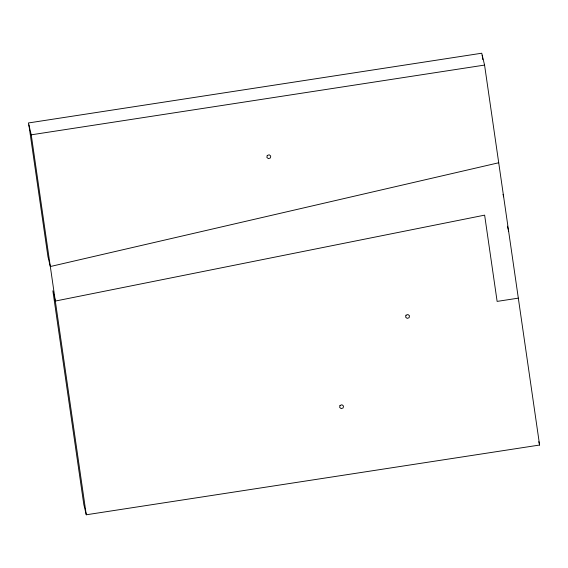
<?xml version="1.0" encoding="UTF-8"?>
<svg xmlns="http://www.w3.org/2000/svg" width="568" height="568" viewBox="0 0 568 568"><rect width="100%" height="100%" fill="white"/><g stroke="black" fill="none" stroke-linecap="round" stroke-linejoin="round"><path stroke-width="0.85" d="M498.718 162.76L50.318 266.534L47.953 256.679L28.876 124.946M55.323 301.061L484.632 215.144L497.128 301.402L518.328 298.143M484.568 65.079L481.721 53.222L28.4 122.965L31.247 134.822L484.568 65.079L539.6 445.035L86.279 514.778L83.808 504.49L52.859 290.802L55.33 301.09M503.049 194.327L503.653 196.819M507.416 226.192L508.651 231.346M538.791 441.67L539.6 445.035M482.196 55.203L482.835 59.59M31.247 134.822L86.279 514.778M267.251 155.469L266.853 157.4L268.401 158.657L270.347 157.975L270.737 156.044L269.189 154.787L267.251 155.469M340.019 405.445L339.628 407.377L341.176 408.633L343.115 407.952L343.512 406.021L341.964 404.764L340.019 405.445M405.999 315.204L405.609 317.136L407.157 318.392L409.095 317.711L409.493 315.78L407.945 314.523L405.999 315.204"/></g></svg>
